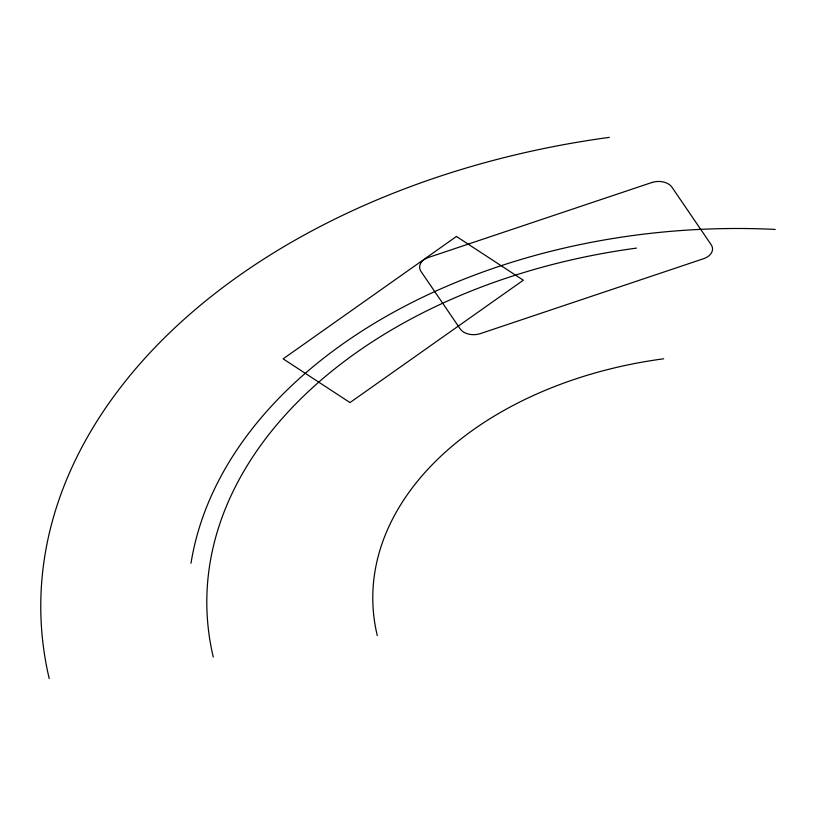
<?xml version="1.0" encoding="UTF-8"?>
<svg xmlns="http://www.w3.org/2000/svg" width="816" height="816" viewBox="0 0 816 816"><rect width="100%" height="100%" fill="white"/><g stroke="black" fill="none" stroke-linecap="round" stroke-linejoin="round"><path stroke-width="1.22" d="M377.278 635.542A345.097 234.467 -2.7 0 1 663.673 358.795M49.215 678.616A677.29 460.183 -2.7 0 1 609.338 137.363M190.985 563.295A530.084 360.162 -2.7 0 1 775.2 229.418M213.282 657.074A511.102 347.269 -2.7 0 1 636.511 248.105M456.45 236.467L283.142 358.846L349.993 402.584L523.301 280.214L456.45 236.467M651.658 182.57L428.573 257.428A15.331 10.414 -2.7 0 0 420.995 271.432L460.204 328.919A15.331 10.414 -2.7 0 0 480.502 333.571L703.586 258.703A15.331 10.414 -2.7 0 0 711.164 244.708L671.956 187.211A15.331 10.414 -2.7 0 0 651.658 182.57"/></g></svg>
